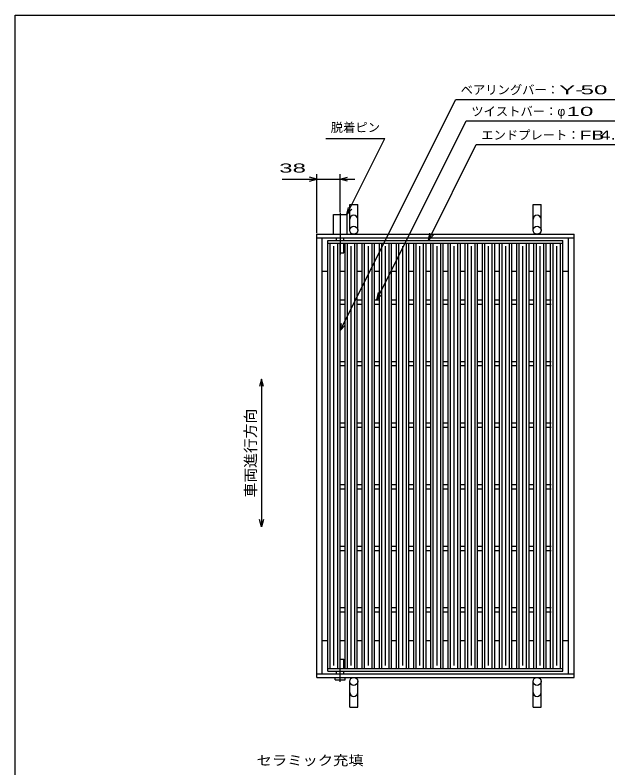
# Model space of a CAD drawing. Units: millimetres, scale not verified. Extents: x -1456 to 1389, y -1026 to 839.
# Drawn here: x -1379 to -416, y -384 to 839 of the extents above; entities that cross this region are included whole.
import ezdxf
from ezdxf.enums import TextEntityAlignment as Align

# ---------------------------------------------------------------- set-up
doc = ezdxf.new("R2010")
doc.units = ezdxf.units.MM
doc.header["$LTSCALE"] = 8
doc.linetypes.add('LONG_DASHED_DOTTED', pattern=[15.25, 12, -1.5, 0.25, -1.5])
for name, color, linetype, lineweight in [('0_2', 150, 'Continuous', 25), ('16', 3, 'Continuous', 25), ('19', 6, 'Continuous', 25), ('22', 2, 'Continuous', 25)]:
    doc.layers.add(name, color=color, linetype=linetype, lineweight=lineweight)
doc.styles.add('ベクトル', font='')
doc.styles.get('ベクトル').set_extended_font_data('ベクトル')

msp = doc.modelspace()

# ---------------------------------------------------------------- linework, layer by layer
at = {"layer": '0_2'}
for p, q in [((-1379.2, -921.2), (-1379.2, 838.8)), ((-1379.2, 838.8), (1388.8, 838.8))]:
    msp.add_line(p, q, dxfattribs=at)
at = {"layer": '16'}
for p, q in [((-871, 472.8), (-489, 472.8)), ((-871, 468.3), (-871, 472.8)), ((-871, 468.3), (-489, 468.3)), ((-871, -222.7), (-871, 468.3)), ((-871, 468.3), (-851, 468.3)), ((-867, -222.7), (-867, 468.3)), ((-855, -222.7), (-855, 468.3)), ((-851, -222.7), (-851, 468.3)), ((-843.1, -222.7), (-843.1, 468.3)), ((-843.1, 468.3), (-823.1, 468.3)), ((-839.1, -222.7), (-839.1, 468.3)), ((-827.1, -222.7), (-827.1, 468.3)), ((-823.1, -222.7), (-823.1, 468.3)), ((-815.2, -222.7), (-815.2, 468.3)), ((-815.2, 468.3), (-795.2, 468.3)), ((-811.2, -222.7), (-811.2, 468.3)), ((-799.2, -222.7), (-799.2, 468.3)), ((-795.2, -222.7), (-795.2, 468.3)), ((-787.3, -222.7), (-787.3, 468.3)), ((-787.3, 468.3), (-767.3, 468.3)), ((-783.3, -222.7), (-783.3, 468.3)), ((-771.3, -222.7), (-771.3, 468.3)), ((-767.3, -222.7), (-767.3, 468.3)), ((-759.4, -222.7), (-759.4, 468.3)), ((-759.4, 468.3), (-739.4, 468.3)), ((-755.4, -222.7), (-755.4, 468.3)), ((-743.4, -222.7), (-743.4, 468.3)), ((-739.4, -222.7), (-739.4, 468.3)), ((-731.5, -222.7), (-731.5, 468.3)), ((-731.5, 468.3), (-711.5, 468.3)), ((-727.5, -222.7), (-727.5, 468.3)), ((-715.5, -222.7), (-715.5, 468.3)), ((-711.5, -222.7), (-711.5, 468.3)), ((-703.6, -222.7), (-703.6, 468.3)), ((-703.6, 468.3), (-683.6, 468.3)), ((-699.6, -222.7), (-699.6, 468.3)), ((-687.6, -222.7), (-687.6, 468.3)), ((-683.6, -222.7), (-683.6, 468.3)), ((-675.7, -222.7), (-675.7, 468.3)), ((-675.7, 468.3), (-655.7, 468.3)), ((-671.7, -222.7), (-671.7, 468.3)), ((-659.7, -222.7), (-659.7, 468.3)), ((-655.7, -222.7), (-655.7, 468.3)), ((-647.8, -222.7), (-647.8, 468.3)), ((-647.8, 468.3), (-627.8, 468.3)), ((-643.8, -222.7), (-643.8, 468.3)), ((-631.8, -222.7), (-631.8, 468.3)), ((-627.8, -222.7), (-627.8, 468.3)), ((-619.9, -222.7), (-619.9, 468.3)), ((-619.9, 468.3), (-599.9, 468.3)), ((-615.9, -222.7), (-615.9, 468.3)), ((-603.9, -222.7), (-603.9, 468.3)), ((-599.9, -222.7), (-599.9, 468.3)), ((-592, -222.7), (-592, 468.3)), ((-592, 468.3), (-572, 468.3)), ((-588, -222.7), (-588, 468.3)), ((-576, -222.7), (-576, 468.3)), ((-572, -222.7), (-572, 468.3)), ((-564.1, -222.7), (-564.1, 468.3)), ((-564.1, 468.3), (-544.1, 468.3)), ((-560.1, -222.7), (-560.1, 468.3)), ((-548.1, -222.7), (-548.1, 468.3)), ((-544.1, -222.7), (-544.1, 468.3)), ((-536.2, -222.7), (-536.2, 468.3)), ((-536.2, 468.3), (-516.2, 468.3)), ((-532.2, -222.7), (-532.2, 468.3)), ((-520.2, -222.7), (-520.2, 468.3)), ((-516.2, -222.7), (-516.2, 468.3)), ((-509, -222.7), (-509, 468.3)), ((-509, 468.3), (-489, 468.3)), ((-505, -222.7), (-505, 468.3)), ((-493, -222.7), (-493, 468.3)), ((-489, 468.3), (-489, 472.8)), ((-489, -222.7), (-489, 468.3)), ((-861, -217.7), (-861, 463.3)), ((-833.1, -217.7), (-833.1, 463.3)), ((-805.2, -217.7), (-805.2, 463.3)), ((-777.3, -217.7), (-777.3, 463.3)), ((-749.4, -217.7), (-749.4, 463.3)), ((-721.5, -217.7), (-721.5, 463.3)), ((-693.6, -217.7), (-693.6, 463.3)), ((-665.7, -217.7), (-665.7, 463.3)), ((-637.8, -217.7), (-637.8, 463.3)), ((-609.9, -217.7), (-609.9, 463.3)), ((-582, -217.7), (-582, 463.3)), ((-554.1, -217.7), (-554.1, 463.3)), ((-526.2, -217.7), (-526.2, 463.3)), ((-499, -217.7), (-499, 463.3)), ((-851, 376.3), (-843.1, 376.3)), ((-851, 369.3), (-843.1, 369.3)), ((-823.1, 376.3), (-815.2, 376.3)), ((-823.1, 369.3), (-815.2, 369.3)), ((-795.2, 376.3), (-787.3, 376.3)), ((-795.2, 369.3), (-787.3, 369.3)), ((-767.3, 376.3), (-759.4, 376.3)), ((-767.3, 369.3), (-759.4, 369.3)), ((-739.4, 376.3), (-731.5, 376.3)), ((-739.4, 369.3), (-731.5, 369.3)), ((-711.5, 376.3), (-703.6, 376.3)), ((-711.5, 369.3), (-703.6, 369.3)), ((-683.6, 376.3), (-675.7, 376.3)), ((-683.6, 369.3), (-675.7, 369.3)), ((-655.7, 376.3), (-647.8, 376.3)), ((-655.7, 369.3), (-647.8, 369.3)), ((-627.8, 376.3), (-619.9, 376.3)), ((-627.8, 369.3), (-619.9, 369.3)), ((-599.9, 376.3), (-592, 376.3)), ((-599.9, 369.3), (-592, 369.3)), ((-572, 376.3), (-564.1, 376.3)), ((-572, 369.3), (-564.1, 369.3)), ((-544.1, 376.3), (-536.2, 376.3)), ((-544.1, 369.3), (-536.2, 369.3)), ((-516.2, 376.3), (-508.3, 376.3)), ((-516.2, 369.3), (-508.3, 369.3)), ((-851, 276.3), (-843.1, 276.3)), ((-851, 269.3), (-843.1, 269.3)), ((-823.1, 276.3), (-815.2, 276.3)), ((-823.1, 269.3), (-815.2, 269.3)), ((-795.2, 276.3), (-787.3, 276.3)), ((-795.2, 269.3), (-787.3, 269.3)), ((-767.3, 276.3), (-759.4, 276.3)), ((-767.3, 269.3), (-759.4, 269.3)), ((-739.4, 276.3), (-731.5, 276.3)), ((-739.4, 269.3), (-731.5, 269.3)), ((-711.5, 276.3), (-703.6, 276.3)), ((-711.5, 269.3), (-703.6, 269.3)), ((-683.6, 276.3), (-675.7, 276.3)), ((-683.6, 269.3), (-675.7, 269.3)), ((-655.7, 276.3), (-647.8, 276.3)), ((-655.7, 269.3), (-647.8, 269.3)), ((-627.8, 276.3), (-619.9, 276.3)), ((-627.8, 269.3), (-619.9, 269.3)), ((-599.9, 276.3), (-592, 276.3)), ((-599.9, 269.3), (-592, 269.3)), ((-572, 276.3), (-564.1, 276.3)), ((-572, 269.3), (-564.1, 269.3)), ((-544.1, 276.3), (-536.2, 276.3)), ((-544.1, 269.3), (-536.2, 269.3)), ((-516.2, 276.3), (-508.3, 276.3)), ((-516.2, 269.3), (-508.3, 269.3)), ((-851, 176.3), (-843.1, 176.3)), ((-823.1, 176.3), (-815.2, 176.3)), ((-795.2, 176.3), (-787.3, 176.3)), ((-767.3, 176.3), (-759.4, 176.3)), ((-739.4, 176.3), (-731.5, 176.3)), ((-711.5, 176.3), (-703.6, 176.3)), ((-683.6, 176.3), (-675.7, 176.3)), ((-655.7, 176.3), (-647.8, 176.3)), ((-627.8, 176.3), (-619.9, 176.3)), ((-599.9, 176.3), (-592, 176.3)), ((-572, 176.3), (-564.1, 176.3)), ((-544.1, 176.3), (-536.2, 176.3)), ((-516.2, 176.3), (-508.3, 176.3)), ((-851, 169.3), (-843.1, 169.3)), ((-823.1, 169.3), (-815.2, 169.3)), ((-795.2, 169.3), (-787.3, 169.3)), ((-767.3, 169.3), (-759.4, 169.3)), ((-739.4, 169.3), (-731.5, 169.3)), ((-711.5, 169.3), (-703.6, 169.3)), ((-683.6, 169.3), (-675.7, 169.3)), ((-655.7, 169.3), (-647.8, 169.3)), ((-627.8, 169.3), (-619.9, 169.3)), ((-599.9, 169.3), (-592, 169.3)), ((-572, 169.3), (-564.1, 169.3)), ((-544.1, 169.3), (-536.2, 169.3)), ((-516.2, 169.3), (-508.3, 169.3)), ((-851, 76.3), (-843.1, 76.3)), ((-823.1, 76.3), (-815.2, 76.3)), ((-795.2, 76.3), (-787.3, 76.3)), ((-767.3, 76.3), (-759.4, 76.3)), ((-739.4, 76.3), (-731.5, 76.3)), ((-711.5, 76.3), (-703.6, 76.3)), ((-683.6, 76.3), (-675.7, 76.3)), ((-655.7, 76.3), (-647.8, 76.3)), ((-627.8, 76.3), (-619.9, 76.3)), ((-599.9, 76.3), (-592, 76.3)), ((-572, 76.3), (-564.1, 76.3)), ((-544.1, 76.3), (-536.2, 76.3)), ((-516.2, 76.3), (-508.3, 76.3)), ((-851, 69.3), (-843.1, 69.3)), ((-823.1, 69.3), (-815.2, 69.3)), ((-795.2, 69.3), (-787.3, 69.3)), ((-767.3, 69.3), (-759.4, 69.3)), ((-739.4, 69.3), (-731.5, 69.3)), ((-711.5, 69.3), (-703.6, 69.3)), ((-683.6, 69.3), (-675.7, 69.3)), ((-655.7, 69.3), (-647.8, 69.3)), ((-627.8, 69.3), (-619.9, 69.3)), ((-599.9, 69.3), (-592, 69.3)), ((-572, 69.3), (-564.1, 69.3)), ((-544.1, 69.3), (-536.2, 69.3)), ((-516.2, 69.3), (-508.3, 69.3)), ((-851, -23.7), (-843.1, -23.7)), ((-823.1, -23.7), (-815.2, -23.7)), ((-795.2, -23.7), (-787.3, -23.7)), ((-767.3, -23.7), (-759.4, -23.7)), ((-739.4, -23.7), (-731.5, -23.7)), ((-711.5, -23.7), (-703.6, -23.7)), ((-683.6, -23.7), (-675.7, -23.7)), ((-655.7, -23.7), (-647.8, -23.7)), ((-627.8, -23.7), (-619.9, -23.7)), ((-599.9, -23.7), (-592, -23.7)), ((-572, -23.7), (-564.1, -23.7)), ((-544.1, -23.7), (-536.2, -23.7)), ((-516.2, -23.7), (-508.3, -23.7)), ((-851, -30.7), (-843.1, -30.7)), ((-823.1, -30.7), (-815.2, -30.7)), ((-795.2, -30.7), (-787.3, -30.7)), ((-767.3, -30.7), (-759.4, -30.7)), ((-739.4, -30.7), (-731.5, -30.7)), ((-711.5, -30.7), (-703.6, -30.7)), ((-683.6, -30.7), (-675.7, -30.7)), ((-655.7, -30.7), (-647.8, -30.7)), ((-627.8, -30.7), (-619.9, -30.7)), ((-599.9, -30.7), (-592, -30.7)), ((-572, -30.7), (-564.1, -30.7)), ((-544.1, -30.7), (-536.2, -30.7)), ((-516.2, -30.7), (-508.3, -30.7)), ((-851, -123.7), (-843.1, -123.7)), ((-851, -130.7), (-843.1, -130.7)), ((-823.1, -123.7), (-815.2, -123.7)), ((-823.1, -130.7), (-815.2, -130.7)), ((-795.2, -123.7), (-787.3, -123.7)), ((-795.2, -130.7), (-787.3, -130.7)), ((-767.3, -123.7), (-759.4, -123.7)), ((-767.3, -130.7), (-759.4, -130.7)), ((-739.4, -123.7), (-731.5, -123.7)), ((-739.4, -130.7), (-731.5, -130.7)), ((-711.5, -123.7), (-703.6, -123.7)), ((-711.5, -130.7), (-703.6, -130.7)), ((-683.6, -123.7), (-675.7, -123.7)), ((-683.6, -130.7), (-675.7, -130.7)), ((-655.7, -123.7), (-647.8, -123.7)), ((-655.7, -130.7), (-647.8, -130.7)), ((-627.8, -123.7), (-619.9, -123.7)), ((-627.8, -130.7), (-619.9, -130.7)), ((-599.9, -123.7), (-592, -123.7)), ((-599.9, -130.7), (-592, -130.7)), ((-572, -123.7), (-564.1, -123.7)), ((-572, -130.7), (-564.1, -130.7)), ((-544.1, -123.7), (-536.2, -123.7)), ((-544.1, -130.7), (-536.2, -130.7)), ((-516.2, -123.7), (-508.3, -123.7)), ((-516.2, -130.7), (-508.3, -130.7)), ((-871, -222.7), (-489, -222.7)), ((-871, -227.2), (-871, -222.7)), ((-871, -222.7), (-851, -222.7)), ((-871, -227.2), (-489, -227.2)), ((-843.1, -222.7), (-823.1, -222.7)), ((-815.2, -222.7), (-795.2, -222.7)), ((-787.3, -222.7), (-767.3, -222.7)), ((-759.4, -222.7), (-739.4, -222.7)), ((-731.5, -222.7), (-711.5, -222.7)), ((-703.6, -222.7), (-683.6, -222.7)), ((-675.7, -222.7), (-655.7, -222.7)), ((-647.8, -222.7), (-627.8, -222.7)), ((-619.9, -222.7), (-599.9, -222.7)), ((-592, -222.7), (-572, -222.7)), ((-564.1, -222.7), (-544.1, -222.7)), ((-536.2, -222.7), (-516.2, -222.7)), ((-509, -222.7), (-489, -222.7)), ((-489, -227.2), (-489, -222.7))]:
    msp.add_line(p, q, dxfattribs=at)
at = {"layer": '19'}
for p, q in [((-835.5, 489.3), (-835.5, 530.92)), ((-835.5, 530.92), (-822.5, 530.92)), ((-822.5, 489.3), (-822.5, 530.92)), ((-537.5, 489.3), (-537.5, 530.92)), ((-537.5, 530.92), (-524.5, 530.92)), ((-524.5, 489.3), (-524.5, 530.92)), ((-862, 482.8), (-862, 514.8)), ((-862, 514.8), (-840, 514.8)), ((-840, 514.8), (-840, 482.8)), ((-889, 482.8), (-471, 482.8)), ((-889, -237.2), (-889, 482.8)), ((-471, -237.2), (-471, 482.8)), ((-889, 476.8), (-471, 476.8)), ((-880, -231.2), (-880, 476.8)), ((-857, 472.8), (-857, 476.8)), ((-845, 472.8), (-845, 476.8)), ((-845, 452.8), (-845, 468.3)), ((-480, -231.2), (-480, 476.8)), ((-851, 452.8), (-845, 452.8)), ((-880, 422.8), (-871, 422.8)), ((-851, 422.8), (-843.1, 422.8)), ((-823.1, 422.8), (-815.2, 422.8)), ((-795.2, 422.8), (-787.3, 422.8)), ((-767.3, 422.8), (-759.4, 422.8)), ((-739.4, 422.8), (-731.5, 422.8)), ((-711.5, 422.8), (-703.6, 422.8)), ((-683.6, 422.8), (-675.7, 422.8)), ((-655.7, 422.8), (-647.8, 422.8)), ((-627.8, 422.8), (-619.9, 422.8)), ((-599.9, 422.8), (-592.7, 422.8)), ((-572, 422.8), (-564.8, 422.8)), ((-544.1, 422.8), (-536.9, 422.8)), ((-516.2, 422.8), (-509, 422.8)), ((-489, 422.8), (-480, 422.8)), ((-880, -177.2), (-871, -177.2)), ((-851, -177.2), (-843.1, -177.2)), ((-823.1, -177.2), (-815.2, -177.2)), ((-795.2, -177.2), (-787.3, -177.2)), ((-767.3, -177.2), (-759.4, -177.2)), ((-739.4, -177.2), (-731.5, -177.2)), ((-711.5, -177.2), (-703.6, -177.2)), ((-683.6, -177.2), (-675.7, -177.2)), ((-655.7, -177.2), (-647.8, -177.2)), ((-627.8, -177.2), (-619.9, -177.2)), ((-599.9, -177.2), (-592.7, -177.2)), ((-572, -177.2), (-564.8, -177.2)), ((-544.1, -177.2), (-536.9, -177.2)), ((-516.2, -177.2), (-509, -177.2)), ((-489, -177.2), (-480, -177.2)), ((-851, -207.2), (-845, -207.2)), ((-845, -222.7), (-845, -207.2)), ((-889, -231.2), (-471, -231.2)), ((-857, -231.2), (-857, -227.2)), ((-845, -231.2), (-845, -227.2)), ((-889, -237.2), (-471, -237.2)), ((-859, -241.2), (-859, -237.2)), ((-859, -241.2), (-843, -241.2)), ((-843, -241.2), (-843, -237.2)), ((-835.5, -285.32), (-835.5, -243.7)), ((-822.5, -285.32), (-822.5, -243.7)), ((-537.5, -285.32), (-537.5, -243.7)), ((-524.5, -285.32), (-524.5, -243.7)), ((-835.5, -285.32), (-822.5, -285.32)), ((-537.5, -285.32), (-524.5, -285.32))]:
    msp.add_line(p, q, dxfattribs=at)
at = {"layer": '19', "linetype": 'LONG_DASHED_DOTTED'}
for p, q in [((-851, 517.8), (-851, 449.8)), ((-851, -244.2), (-851, -204.2))]:
    msp.add_line(p, q, dxfattribs=at)
at = {"layer": '19'}
for centre in [(-829, 489.3), (-531, 489.3), (-829, -243.7), (-531, -243.7)]:
    msp.add_circle(centre, 6.5, dxfattribs=at)
for centre, start, end in [((-829, 507.14), 0, 180), ((-531, 507.14), 0, 180), ((-829, -261.54), 180, 0), ((-531, -261.54), 180, 0)]:
    msp.add_arc(centre, 6.5, start, end, dxfattribs=at)
at = {"layer": '22', "color": 4}
for p, q in [((-851, 326.3), (-663.25, 701.8)), ((-663.25, 701.8), (-279.25, 701.8)), ((-791.25, 376.3), (-646, 666.8)), ((-646, 666.8), (-294, 666.8)), ((-874.25, 638.3), (-778.25, 638.3)), ((-840, 514.8), (-778.25, 638.3)), ((-707.55, 472.8), (-629.8, 628.3)), ((-629.8, 628.3), (-293.8, 628.3)), ((-889, 572.3), (-901, 575.5)), ((-889, 484.3), (-889, 580.3)), ((-851, 518.8), (-851, 580.3)), ((-851, 572.3), (-839, 575.5)), ((-945, 572.3), (-889, 572.3)), ((-901, 569.1), (-889, 572.3)), ((-889, 572.3), (-851, 572.3)), ((-839, 569.1), (-851, 572.3)), ((-851, 572.3), (-827, 572.3)), ((-840, 514.8), (-837.6, 526.48)), ((-840, 514.8), (-832, 523.6)), ((-707.55, 472.8), (-705.15, 484.48)), ((-707.55, 472.8), (-699.55, 481.6)), ((-791.25, 376.3), (-788.85, 387.98)), ((-791.25, 376.3), (-783.25, 385.1)), ((-851, 326.3), (-848.6, 337.98)), ((-851, 326.3), (-843, 335.1)), ((-979, 247.3), (-982.2, 235.3)), ((-975.8, 235.3), (-979, 247.3)), ((-979, 247.3), (-979, 7.3)), ((-979, 7.3), (-982.2, 19.3)), ((-975.8, 19.3), (-979, 7.3))]:
    msp.add_line(p, q, dxfattribs=at)

# ---------------------------------------------------------------- texts
at = {"layer": '22', "style": 'ベクトル'}
for s, p in [('ベアリングバー：', (-655.25, 717.4)), ('ツイストバー：', (-638, 682.4)), ('φ', (-498, 682.4)), ('脱着ピン', (-866.25, 656.3)), ('エンドプレート：', (-621.8, 643.9))]:
    msp.add_text(s, height=14.66, dxfattribs=at).set_placement(p, align=Align.MIDDLE_LEFT)
for s, height, width, p in [('Y-', 14.66, 2, (-495.25, 717.4)), (' 50 ', 14.66, 2, (-471.25, 717.4)), (' 10 ', 14.66, 2, (-494, 682.4)), ('FB', 14.66, 1.6, (-461.8, 643.9)), (' 4.5 ', 14.66, 1.6, (-437.8, 643.9)), (' 38 ', 14.66, 2, (-961, 590.3)), ('セラミック充填', 15.84, 1.15, (-986.7, -371.9))]:
    msp.add_text(s, height=height, dxfattribs=dict(at, width=width)).set_placement(p, align=Align.MIDDLE_LEFT)
msp.add_text('車両進行方向', height=17.6, rotation=90, dxfattribs=at).set_placement((-996.6, 55.3), align=Align.MIDDLE_LEFT)

doc.saveas('drawing.dxf')
